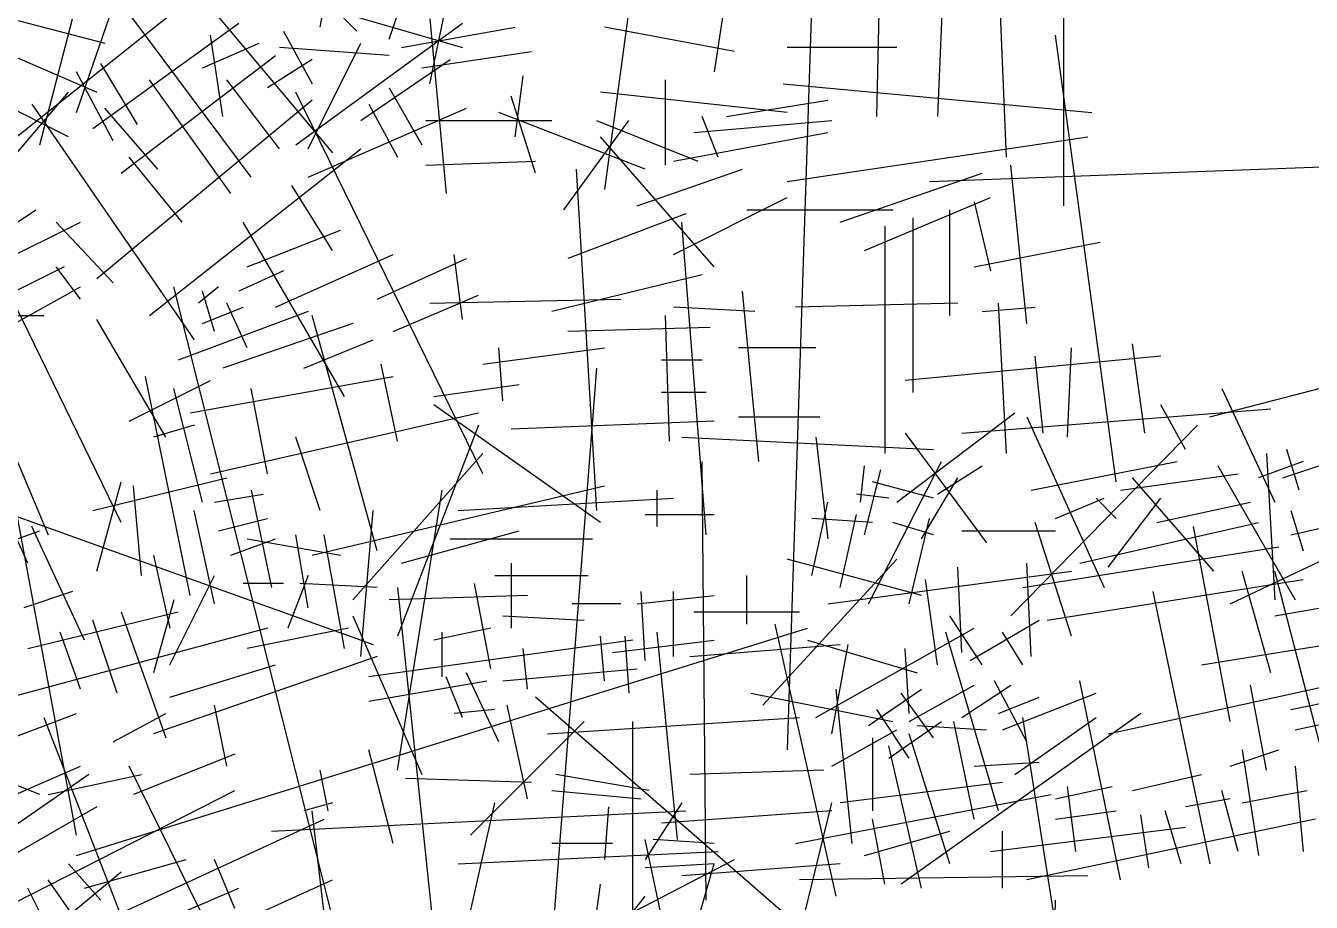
# Model space of a CAD drawing. Extents: x -1517 to 3319, y -4426 to -707.
# Drawn here: x 1706 to 2777, y -2678 to -1947 of the extents above; entities that cross this region are included whole.
import ezdxf

# ---------------------------------------------------------------- set-up
doc = ezdxf.new("R2010")
doc.units = 0

msp = doc.modelspace()

# ---------------------------------------------------------------- linework, layer by layer
at = {"color": 7, "linetype": 'CONTINUOUS'}
for p, q in [((2398.073939, -791.226738), (2340.54589, -2550.960388)), ((2570.657873, -1464.663217), (2570.657873, -2097.490541)), ((2262.713861, -1532.345284), (2188.265936, -2083.954128)), ((2042.753868, -1995.967441), (2137.50588, -1542.497594)), ((2340.54589, -1579.72273), (2279.633951, -1985.815131)), ((1765.265932, -1735.391484), (1981.841929, -1951.974097)), ((1734.809856, -1782.768931), (1961.537949, -2053.497198)), ((1951.385959, -1948.589994), (1975.073936, -1826.762274)), ((2472.521865, -1860.603307), (2465.753871, -2023.040268)), ((2414.993922, -2023.040268), (2418.377919, -1880.907927)), ((1812.641885, -1891.060237), (2069.825947, -1965.510511)), ((1893.85791, -2073.801818), (1765.265932, -1901.212547)), ((2523.28192, -2056.881301), (2516.513927, -1897.828444)), ((1748.345949, -2019.656164), (1785.569912, -1911.364857)), ((1616.369868, -1921.517167), (1772.033925, -1962.126407)), ((1694.201897, -2043.344888), (1843.097961, -1924.901271)), ((2008.913902, -1958.742304), (2015.681895, -1938.437684)), ((1640.057951, -1948.589994), (1765.265932, -2002.735648)), ((1717.889873, -2046.728991), (1744.961953, -1941.821787)), ((1761.881936, -2033.192578), (1883.70592, -1945.205891)), ((1931.081873, -2046.728991), (2069.825947, -1945.205891)), ((2019.065892, -1965.510511), (2113.817903, -1948.589994)), ((2042.753868, -1941.821787), (2056.289961, -2087.338231)), ((2296.553934, -1968.894614), (2188.265936, -1948.589994)), ((1741.577956, -2039.960784), (1579.145905, -1958.742304)), ((1870.169934, -2023.040268), (1860.017944, -1955.358201)), ((1920.929883, -1951.974097), (1944.617859, -1995.967441)), ((2614.649936, -2327.609568), (2563.88988, -1955.358201)), ((1853.249951, -1982.431027), (1900.625903, -1962.126407)), ((2008.913902, -1972.278717), (1917.545887, -1965.510511)), ((1941.233863, -2050.113094), (1985.225925, -1962.126407)), ((2035.985875, -1982.431027), (2127.35389, -1968.894614)), ((2431.913905, -1965.510511), (2340.54589, -1965.510511)), ((1799.105898, -2029.808474), (1768.649929, -1979.046924)), ((1785.569912, -2070.417714), (1914.16189, -1972.278717)), ((1944.617859, -1975.662821), (1907.393897, -1999.351544)), ((1985.225925, -2026.424371), (2059.673958, -1975.662821)), ((1778.801919, -2043.344888), (1748.345949, -1985.815131)), ((2113.817903, -2039.960784), (2120.585897, -1989.199234)), ((1646.825944, -2114.411058), (1741.577956, -2002.735648)), ((1876.937927, -2087.338231), (1809.257888, -1992.583337)), ((1917.545887, -2050.113094), (1873.553931, -1992.583337)), ((2086.745931, -2320.841361), (1931.081873, -2002.735648)), ((2008.913902, -1999.351544), (2035.985875, -2046.728991)), ((2340.54589, -2019.656164), (2184.881939, -2002.735648)), ((2239.025885, -2063.649508), (2239.025885, -1992.583337)), ((2337.161893, -1995.967441), (2594.345956, -2019.656164)), ((1711.12188, -2012.887958), (1846.481958, -2209.165951)), ((1944.617859, -2009.503854), (1765.265932, -2158.404401)), ((1991.993919, -2012.887958), (2015.681895, -2056.881301)), ((2130.737887, -2070.417714), (2110.433907, -2006.119751)), ((2289.785941, -2023.040268), (2374.385856, -2009.503854)), ((1816.025881, -2067.033611), (1772.033925, -2016.272061)), ((1941.233863, -2073.801818), (2073.209944, -2016.272061)), ((2222.105902, -2067.033611), (2100.281917, -2019.656164)), ((2283.017947, -2056.881301), (2269.481961, -2023.040268)), ((2039.369871, -2026.424371), (2144.273873, -2026.424371)), ((2154.425863, -2100.874644), (2208.569915, -2026.424371)), ((2181.497942, -2026.424371), (2266.097964, -2060.265404)), ((2262.713861, -2036.576681), (2377.769959, -2026.424371)), ((2279.633951, -2148.252091), (2184.881939, -2039.960784)), ((2245.793878, -2060.265404), (2374.385856, -2036.576681)), ((2340.54589, -2077.185921), (2590.961959, -2039.960784)), ((1809.257888, -2188.861331), (1985.225925, -2050.113094)), ((1836.329861, -2111.026954), (1792.337905, -2056.881301)), ((2039.369871, -2063.649508), (2130.737887, -2060.265404)), ((2164.577959, -2067.033611), (2181.497942, -2351.298291)), ((2215.337909, -2097.490541), (2303.321927, -2067.033611)), ((2458.985878, -2077.185921), (2824.457939, -2063.649508)), ((2540.201903, -2195.629538), (2526.665917, -2063.649508)), ((2384.537953, -2111.026954), (2502.977941, -2070.417714)), ((1961.537949, -2134.715678), (1927.697876, -2080.570024)), ((1785.569912, -2361.450601), (1653.593937, -2090.722334)), ((2245.793878, -2138.099781), (2340.54589, -2090.722334)), ((2404.841932, -2134.715678), (2509.745934, -2090.722334)), ((2496.209947, -2094.106438), (2509.745934, -2151.636194)), ((1663.745927, -2134.715678), (1714.505876, -2100.874644)), ((2255.945868, -2104.258748), (2157.809859, -2141.483884)), ((2306.705924, -2100.874644), (2428.529909, -2100.874644)), ((2445.449892, -2253.159295), (2445.449892, -2107.642851)), ((2475.905861, -2188.861331), (2475.905861, -2100.874644)), ((1616.369868, -2178.709021), (1751.729946, -2111.026954)), ((1731.425859, -2111.026954), (1778.801919, -2161.788504)), ((1971.689939, -2256.543398), (1887.089917, -2111.026954)), ((1890.473914, -2148.252091), (1968.305942, -2117.795161)), ((2272.865958, -2371.602911), (2252.561871, -2111.026954)), ((2421.761915, -2114.411058), (2421.761915, -2303.920845)), ((2692.481964, -2273.463915), (3318.521871, -2111.026954)), ((2496.209947, -2148.252091), (2601.113949, -2127.947471)), ((1914.16189, -2182.093124), (2012.297898, -2138.099781)), ((1998.761912, -2175.324918), (2073.209944, -2141.483884)), ((2069.825947, -2192.245434), (2063.057954, -2138.099781)), ((1738.193959, -2148.252091), (1690.8179, -2171.940814)), ((1751.729946, -2175.324918), (1731.425859, -2148.252091)), ((1920.929883, -2151.636194), (1883.70592, -2168.556711)), ((2269.481961, -2155.020298), (2144.273873, -2185.477228)), ((1690.8179, -2199.013641), (1751.729946, -2165.172608)), ((1964.921946, -2703.245038), (1829.561868, -2165.172608)), ((1866.785937, -2165.172608), (1849.865954, -2178.709021)), ((1863.401941, -2202.397744), (1853.249951, -2168.556711)), ((2012.297898, -2202.397744), (2083.361934, -2171.940814)), ((2316.857914, -2310.689051), (2303.321927, -2168.556711)), ((1853.249951, -2195.629538), (1887.089917, -2182.093124)), ((1890.473914, -2215.934158), (1873.553931, -2178.709021)), ((2042.753868, -2178.709021), (2201.801922, -2175.324918)), ((2313.473917, -2185.477228), (2245.793878, -2182.093124)), ((2482.673961, -2178.709021), (2347.313883, -2182.093124)), ((2502.977941, -2185.477228), (2546.969897, -2182.093124)), ((2523.28192, -2303.920845), (2516.513927, -2178.709021)), ((1585.913898, -2188.861331), (1721.27387, -2188.861331)), ((1822.793875, -2290.384431), (1765.265932, -2192.245434)), ((1941.233863, -2185.477228), (1832.945865, -2226.086468)), ((1998.761912, -2385.139325), (1944.617859, -2188.861331)), ((2242.409881, -2293.768535), (2239.025885, -2188.861331)), ((1978.457932, -2195.629538), (1870.169934, -2232.854674)), ((2276.249954, -2199.013641), (2157.809859, -2202.397744)), ((1937.849866, -2232.854674), (1995.377915, -2209.165951)), ((2086.745931, -2229.470571), (2188.265936, -2215.934158)), ((2103.665914, -2259.927501), (2100.281917, -2215.934158)), ((2364.233866, -2215.934158), (2299.937931, -2215.934158)), ((2574.04187, -2290.384431), (2577.425866, -2215.934158)), ((2638.337912, -2287.000328), (2628.185922, -2212.550054)), ((2269.481961, -2226.086468), (2235.641888, -2226.086468)), ((2651.873898, -2222.702364), (2438.681898, -2243.006985)), ((2553.73789, -2287.000328), (2546.969897, -2222.702364)), ((2015.681895, -2293.768535), (2002.145909, -2229.470571)), ((2181.497942, -2232.854674), (2137.50588, -2801.384035)), ((1393.025878, -2246.391088), (1995.377915, -2462.973701)), ((1670.51392, -2243.006985), (1724.657866, -2371.602911)), ((1792.337905, -2276.848018), (1860.017944, -2243.006985)), ((1843.097961, -2422.364461), (1805.873892, -2239.622881)), ((1843.097961, -2270.079811), (2012.297898, -2239.622881)), ((2046.137865, -2256.543398), (2117.2019, -2246.391088)), ((1707.737883, -2395.291635), (1643.441947, -2253.159295)), ((1853.249951, -2344.530085), (1829.561868, -2249.775191)), ((1907.393897, -2320.841361), (1893.85791, -2249.775191)), ((2272.865958, -2253.159295), (2235.641888, -2253.159295)), ((2702.633954, -2249.775191), (2746.62591, -2344.530085)), ((1860.017944, -2320.841361), (2083.361934, -2270.079811)), ((2184.881939, -2361.450601), (2046.137865, -2263.311605)), ((2431.913905, -2344.530085), (2530.049914, -2270.079811)), ((2486.057958, -2287.000328), (2743.241914, -2266.695708)), ((2672.177878, -2300.536741), (2651.873898, -2263.311605)), ((1846.481958, -2280.232121), (1812.641885, -2290.384431)), ((2083.361934, -2280.232121), (2015.681895, -2456.205495)), ((2279.633951, -2276.848018), (2110.433907, -2283.616225)), ((2299.937931, -2273.463915), (2367.617863, -2273.463915)), ((2526.665917, -2439.284978), (2682.329868, -2280.232121)), ((2540.201903, -2273.463915), (2604.497946, -2415.596255)), ((2709.401947, -2429.132668), (3037.649939, -2273.463915)), ((1951.385959, -2351.298291), (1931.081873, -2290.384431)), ((2252.561871, -2290.384431), (2462.369875, -2300.536741)), ((2364.233866, -2290.384431), (2374.385856, -2374.987015)), ((2438.681898, -2287.000328), (2506.361937, -2378.371118)), ((2753.393903, -2324.225465), (2824.457939, -2300.536741)), ((2766.92989, -2334.377775), (2756.7779, -2300.536741)), ((1978.457932, -2425.748565), (2086.745931, -2303.920845)), ((2272.865958, -2676.172212), (2269.481961, -2310.689051)), ((2408.225929, -2429.132668), (2469.137868, -2310.689051)), ((2543.5859, -2334.377775), (2665.409885, -2310.689051)), ((2770.313887, -2310.689051), (2733.089924, -2324.225465)), ((2739.857917, -2303.920845), (2746.62591, -2425.748565)), ((2401.457936, -2344.530085), (2404.841932, -2314.073155)), ((2404.841932, -2371.602911), (2418.377919, -2317.457258)), ((2465.753871, -2337.761878), (2502.977941, -2314.073155)), ((2618.033932, -2334.377775), (2716.169941, -2320.841361)), ((2699.249958, -2314.073155), (2763.545893, -2425.748565)), ((1761.881936, -2351.298291), (1873.553931, -2324.225465)), ((1765.265932, -2402.059841), (1785.569912, -2327.609568)), ((1802.489895, -2405.443945), (1795.721902, -2330.993671)), ((1893.85791, -2334.377775), (1910.777893, -2415.596255)), ((1944.617859, -2388.523428), (2188.265936, -2330.993671)), ((2015.681895, -2567.880905), (2052.905964, -2334.377775)), ((2232.257892, -2364.834705), (2232.257892, -2334.377775)), ((2462.369875, -2341.145981), (2411.609925, -2327.609568)), ((2452.217885, -2374.987015), (2482.673961, -2324.225465)), ((2695.865961, -2402.059841), (2628.185922, -2324.225465)), ((1863.401941, -2344.530085), (1904.0099, -2337.761878)), ((2066.441951, -2351.298291), (2245.793878, -2341.145981)), ((2360.84987, -2405.443945), (2374.385856, -2344.530085)), ((2425.145912, -2341.145981), (2398.073939, -2337.761878)), ((2563.88988, -2358.066498), (2604.497946, -2341.145981)), ((2614.649936, -2358.066498), (2597.729953, -2341.145981)), ((2607.881942, -2398.675738), (2651.873898, -2341.145981)), ((2648.489902, -2361.450601), (2726.321931, -2344.530085)), ((1748.345949, -2622.026558), (1697.585893, -2347.914188)), ((1863.401941, -2429.132668), (1846.481958, -2351.298291)), ((1985.225925, -2473.126011), (1995.377915, -2351.298291)), ((2222.105902, -2354.682395), (2279.633951, -2354.682395)), ((2384.537953, -2415.596255), (2398.073939, -2354.682395)), ((2760.161897, -2371.602911), (2851.529912, -2351.298291)), ((2760.161897, -2351.298291), (2770.313887, -2385.139325)), ((1755.113942, -2459.589598), (1711.12188, -2364.834705)), ((1866.785937, -2368.218808), (1907.393897, -2358.066498)), ((2411.609925, -2361.450601), (2360.84987, -2358.066498)), ((2462.369875, -2371.602911), (2428.529909, -2361.450601)), ((2442.065895, -2429.132668), (2458.985878, -2358.066498)), ((2577.425866, -2456.205495), (2546.969897, -2361.450601)), ((2584.193859, -2395.291635), (2733.089924, -2361.450601)), ((2709.401947, -2527.271665), (2678.945871, -2364.834705)), ((1440.401937, -2466.357805), (1717.889873, -2368.218808)), ((1876.937927, -2388.523428), (1914.16189, -2374.987015)), ((1890.473914, -2374.987015), (1968.305942, -2388.523428)), ((1941.233863, -2432.516771), (1931.081873, -2371.602911)), ((1971.689939, -2466.357805), (1954.769956, -2371.602911)), ((2019.065892, -2395.291635), (2117.2019, -2368.218808)), ((2059.673958, -2374.987015), (2178.113946, -2374.987015)), ((2486.057958, -2368.218808), (2563.88988, -2368.218808)), ((2536.817907, -2415.596255), (2750.009907, -2381.755221)), ((1812.641885, -2388.523428), (1826.177871, -2449.437288)), ((2110.433907, -2395.291635), (2110.433907, -2449.437288)), ((2320.24191, -2513.735252), (2431.913905, -2391.907531)), ((2452.217885, -2422.364461), (2340.54589, -2391.907531)), ((2486.057958, -2469.741908), (2482.673961, -2398.675738)), ((2543.5859, -2473.126011), (2540.201903, -2395.291635)), ((2607.881942, -2537.423975), (3288.065902, -2388.523428)), ((1826.177871, -2479.894218), (1863.401941, -2405.443945)), ((1941.233863, -2405.443945), (1924.31388, -2449.437288)), ((2096.89792, -2405.443945), (2174.729949, -2405.443945)), ((2306.705924, -2446.053185), (2306.705924, -2405.443945)), ((2374.385856, -2429.132668), (2577.425866, -2402.059841)), ((2465.753871, -2479.894218), (2455.601881, -2408.828048)), ((2557.121887, -2442.669081), (2770.313887, -2408.828048)), ((2743.241914, -2486.662425), (2719.553937, -2402.059841)), ((2810.921953, -2649.099385), (2746.62591, -2402.059841)), ((1744.961953, -2418.980358), (1704.353887, -2432.516771)), ((1920.929883, -2412.212151), (1887.089917, -2412.212151)), ((1998.761912, -2415.596255), (1934.46587, -2412.212151)), ((2015.681895, -2415.596255), (2059.673958, -2831.840965)), ((2093.513924, -2483.278322), (2079.977937, -2412.212151)), ((2222.105902, -2476.510115), (2218.721905, -2418.980358)), ((2245.793878, -2473.126011), (2245.793878, -2418.980358)), ((2645.105905, -2418.980358), (2692.481964, -2645.715282)), ((1829.561868, -2425.748565), (1812.641885, -2486.662425)), ((2123.969893, -2422.364461), (2008.913902, -2425.748565)), ((2201.801922, -2429.132668), (2161.193856, -2429.132668)), ((2215.337909, -2429.132668), (2279.633951, -2422.364461)), ((2746.62591, -2439.284978), (2804.153959, -2429.132668)), ((1707.737883, -2466.357805), (1832.945865, -2435.900875)), ((1785.569912, -2435.900875), (1822.793875, -2540.808078)), ((1978.457932, -2439.284978), (2035.985875, -2571.265008)), ((2103.665914, -2439.284978), (2171.345953, -2442.669081)), ((2262.713861, -2435.900875), (2350.69788, -2435.900875)), ((2502.977941, -2479.894218), (2475.905861, -2439.284978)), ((1907.393897, -2449.437288), (1430.249947, -2578.033215)), ((1748.345949, -2638.947075), (2357.465873, -2449.437288)), ((1782.185915, -2503.582942), (1761.881936, -2442.669081)), ((1975.073936, -2449.437288), (1890.473914, -2466.357805)), ((2093.513924, -2449.437288), (2046.137865, -2459.589598)), ((2381.153956, -2672.788108), (2330.3939, -2446.053185)), ((2364.233866, -2523.887562), (2496.209947, -2449.437288)), ((2492.825951, -2476.510115), (2550.353893, -2442.669081)), ((2685.713865, -2479.894218), (2875.217888, -2449.437288)), ((1751.729946, -2500.198838), (1734.809856, -2452.821391)), ((2211.953912, -2459.589598), (1991.993919, -2490.046528)), ((2052.905964, -2490.046528), (2052.905964, -2452.821391)), ((2188.265936, -2493.430632), (2184.881939, -2456.205495)), ((2195.033929, -2469.741908), (2279.633951, -2459.589598)), ((2205.185919, -2456.205495), (2208.569915, -2503.582942)), ((2249.177875, -2625.410662), (2232.257892, -2452.821391)), ((2259.329865, -2473.126011), (2384.537953, -2462.973701)), ((2357.465873, -2459.589598), (2448.833888, -2486.662425)), ((2377.769959, -2537.423975), (2391.305946, -2462.973701)), ((2516.513927, -2601.721938), (2472.521865, -2452.821391)), ((2536.817907, -2479.894218), (2519.897924, -2452.821391)), ((1998.761912, -2473.126011), (1812.641885, -2537.423975)), ((2123.969893, -2500.198838), (2120.585897, -2466.357805)), ((2442.065895, -2520.503458), (2438.681898, -2466.357805)), ((1826.177871, -2506.967045), (1914.16189, -2479.894218)), ((2103.665914, -2493.430632), (2215.337909, -2483.278322)), ((1991.993919, -2510.351148), (2090.129927, -2493.430632)), ((2069.825947, -2523.887562), (2056.289961, -2490.046528)), ((2100.281917, -2544.192182), (2073.209944, -2486.662425)), ((2540.201903, -2544.192182), (2513.129931, -2493.430632)), ((2618.033932, -2659.251695), (2584.193859, -2493.430632)), ((2760.161897, -2517.119355), (2878.601885, -2493.430632)), ((2310.08992, -2503.582942), (2428.529909, -2527.271665)), ((2394.689942, -2628.794765), (2381.153956, -2500.198838)), ((2408.225929, -2530.655768), (2452.217885, -2500.198838)), ((2462.369875, -2540.808078), (2435.297902, -2503.582942)), ((2442.065895, -2527.271665), (2496.209947, -2496.814735)), ((2486.057958, -2523.887562), (2526.665917, -2496.814735)), ((2519.897924, -2534.039872), (2597.729953, -2503.582942)), ((2739.857917, -2567.880905), (2726.321931, -2496.814735)), ((1873.553931, -2564.496802), (1863.401941, -2513.735252)), ((2123.969893, -2591.569628), (2107.04991, -2513.735252)), ((2442.065895, -2777.695312), (2130.737887, -2506.967045)), ((2516.513927, -2520.503458), (2550.353893, -2506.967045)), ((2763.545893, -2534.039872), (2888.753875, -2506.967045)), ((1623.137861, -2567.880905), (1748.345949, -2520.503458)), ((1721.27387, -2523.887562), (1839.713964, -2828.456862)), ((1778.801919, -2544.192182), (1822.793875, -2520.503458)), ((2096.89792, -2517.119355), (2063.057954, -2520.503458)), ((2076.593941, -2622.026558), (2171.345953, -2527.271665)), ((2140.889876, -2537.423975), (2350.69788, -2523.887562)), ((2211.953912, -2696.476832), (2211.953912, -2527.271665)), ((2442.065895, -2557.728595), (2414.993922, -2517.119355)), ((2425.145912, -2557.728595), (2469.137868, -2527.271665)), ((2634.953915, -2520.503458), (2435.297902, -2662.635798)), ((2496.209947, -2608.490145), (2479.289964, -2527.271665)), ((2530.049914, -2571.265008), (2597.729953, -2523.887562)), ((2567.273876, -2716.781452), (2536.817907, -2523.887562)), ((2377.769959, -2564.496802), (2431.913905, -2534.039872)), ((2475.905861, -2645.715282), (2442.065895, -2537.423975)), ((2448.833888, -2530.655768), (2506.361937, -2534.039872)), ((2411.609925, -2540.808078), (2411.609925, -2601.721938)), ((2452.217885, -2666.019902), (2425.145912, -2547.576285)), ((1880.321924, -2554.344492), (1795.721902, -2588.185525)), ((2012.297898, -2628.794765), (1991.993919, -2550.960388)), ((2709.401947, -2564.496802), (2750.009907, -2550.960388)), ((2719.553937, -2550.960388), (2733.089924, -2638.947075)), ((1697.585893, -2588.185525), (1751.729946, -2564.496802)), ((1887.089917, -2757.390692), (1792.337905, -2564.496802)), ((1958.153953, -2601.721938), (1951.385959, -2567.880905)), ((2371.001859, -2567.880905), (2259.329865, -2571.265008)), ((2496.209947, -2564.496802), (2550.353893, -2561.112698)), ((2763.545893, -2564.496802), (2770.313887, -2635.562972)), ((1758.497939, -2571.265008), (1636.673954, -2655.867592)), ((1717.889873, -2588.185525), (1684.049907, -2574.649112)), ((1724.657866, -2588.185525), (1802.489895, -2571.265008)), ((2127.35389, -2578.033215), (2022.449888, -2574.649112)), ((2225.489898, -2584.801422), (2147.65787, -2571.265008)), ((2519.897924, -2578.033215), (2384.537953, -2594.953732)), ((2628.185922, -2584.801422), (2685.713865, -2571.265008)), ((1528.385956, -2764.158899), (1880.321924, -2584.801422)), ((2144.273873, -2584.801422), (2218.721905, -2591.569628)), ((2347.313883, -2628.794765), (2560.505883, -2588.185525)), ((2563.88988, -2591.569628), (2611.265939, -2581.417318)), ((2580.809863, -2635.562972), (2574.04187, -2581.417318)), ((2709.401947, -2591.569628), (2672.177878, -2598.337835)), ((2716.169941, -2635.562972), (2702.633954, -2584.801422)), ((2719.553937, -2594.953732), (2773.697883, -2584.801422)), ((1765.265932, -2598.337835), (1653.593937, -2662.635798)), ((1910.777893, -2618.642455), (2255.945868, -2601.721938)), ((1961.537949, -2594.953732), (1937.849866, -2601.721938)), ((1971.689939, -2831.840965), (1944.617859, -2601.721938)), ((1975.073936, -3136.410266), (2096.89792, -2594.953732)), ((2191.649932, -2598.337835), (2188.265936, -2642.331178)), ((2252.561871, -2594.953732), (2222.105902, -2642.331178)), ((2377.769959, -2601.721938), (2235.641888, -2611.874248)), ((2283.017947, -2980.741512), (2377.769959, -2594.953732)), ((2563.88988, -2608.490145), (2614.649936, -2601.721938)), ((2668.793881, -2645.715282), (2655.257895, -2601.721938)), ((1772.033925, -2693.092728), (1954.769956, -2608.490145)), ((2421.761915, -2662.635798), (2411.609925, -2608.490145)), ((2780.465876, -2608.490145), (2540.201903, -2659.251695)), ((2641.721909, -2649.099385), (2634.953915, -2605.106042)), ((2404.841932, -2638.947075), (2475.905861, -2618.642455)), ((2509.745934, -2635.562972), (2672.177878, -2615.258352)), ((2519.897924, -2666.019902), (2519.897924, -2618.642455)), ((2195.033929, -2628.794765), (2144.273873, -2628.794765)), ((2235.641888, -2689.708625), (2222.105902, -2625.410662)), ((2279.633951, -2628.794765), (2228.873895, -2625.410662)), ((1755.113942, -2666.019902), (1839.713964, -2642.331178)), ((1880.321924, -2682.940418), (1863.401941, -2642.331178)), ((2066.441951, -2645.715282), (2283.017947, -2635.562972)), ((2198.417925, -2693.092728), (2296.553934, -2642.331178)), ((1687.433903, -2733.701969), (1785.569912, -2652.483488)), ((1768.649929, -2676.172212), (1741.577956, -2645.715282)), ((2279.633951, -2645.715282), (2222.105902, -2649.099385)), ((2228.873895, -2821.688655), (2279.633951, -2645.715282)), ((2384.537953, -2645.715282), (2252.561871, -2655.867592)), ((2590.961959, -2655.867592), (2350.69788, -2659.251695)), ((1728.041863, -2706.629142), (1707.737883, -2666.019902)), ((1748.345949, -2693.092728), (1724.657866, -2659.251695)), ((1836.329861, -2686.324522), (1883.70592, -2666.019902)), ((1856.633947, -2706.629142), (1961.537949, -2659.251695)), ((2157.809859, -2862.297895), (2184.881939, -2662.635798)), ((2161.193856, -2750.622485), (2222.105902, -2672.788108)), ((2560.505883, -2899.523032), (2563.88988, -2676.172212))]:
    msp.add_line(p, q, dxfattribs=at)

doc.saveas('drawing.dxf')
